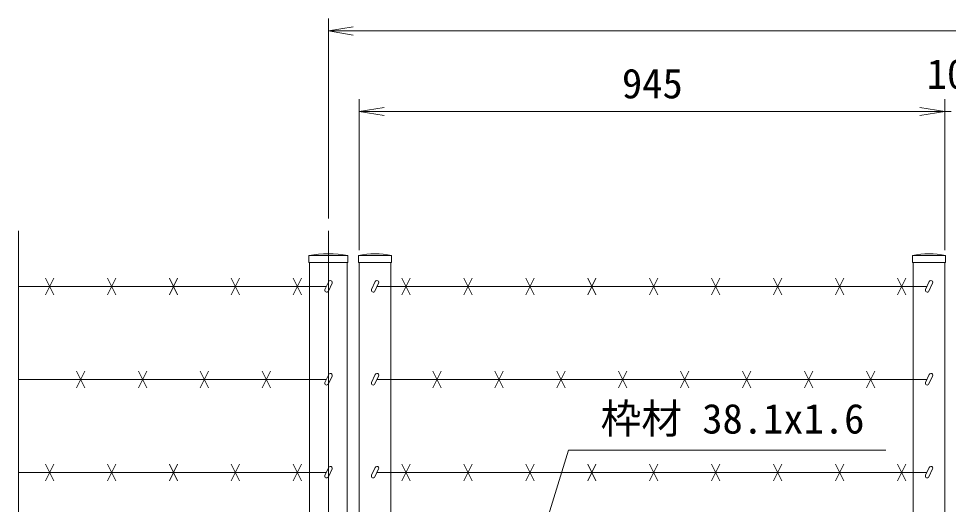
# Model space of a CAD drawing. Units: millimetres, scale not verified. Extents: x -4200 to 4200, y -2970 to 2970.
# Drawn here: x -16 to 1485, y 710 to 1494 of the extents above; entities that cross this region are included whole.
import ezdxf
from ezdxf.enums import TextEntityAlignment as Align

# ---------------------------------------------------------------- set-up
doc = ezdxf.new("R2010")
doc.units = ezdxf.units.MM
doc.header["$LTSCALE"] = 20
doc.linetypes.add('USER1', pattern=[50.8, 31.75, -6.35, 6.35, -6.35])
for name, color, linetype, lineweight in [('0-0_D-STR-TXT', 7, 'Continuous', 9), ('0-4_D-BMK', 2, 'USER1', 13), ('0-5_D-STR1', 1, 'Continuous', 18), ('0-8_D-STR3', 3, 'Continuous', 13), ('0-9_D-STR-DIM', 7, 'Continuous', 9), ('0-A_0', 7, 'Continuous', 9)]:
    doc.layers.add(name, color=color, linetype=linetype, lineweight=lineweight)
doc.styles.add('ＭＳ ゴシック', font='')
doc.styles.get('ＭＳ ゴシック').set_extended_font_data('MS Gothic')

# ---------------------------------------------------------------- blocks, each defined once
blk = doc.blocks.new('_Open')
at = {"layer": '0-A_0'}
blk.add_line((-20, 3.33), (0, 0), dxfattribs=at)
blk.add_lwpolyline([(-20, -3.33), (0, 0), (-20, 0)], dxfattribs=at)

msp = doc.modelspace()

# ---------------------------------------------------------------- linework, layer by layer
at = {"layer": '0-0_D-STR-TXT'}
msp.add_lwpolyline([(1383.78, 797.04), (871.72, 797.04), (826.36, 650.08)], dxfattribs=at)
at = {"layer": '0-4_D-BMK'}
msp.add_line((484.22, 1151.52), (484.22, -368.63), dxfattribs=at)
at = {"layer": '0-5_D-STR1'}
for p, q in [((515.67, 1111.37), (452.77, 1111.37)), ((452.77, 1111.37), (452.77, 1100.37)), ((515.67, 1100.37), (515.67, 1111.37)), ((585.97, 1111.37), (532.77, 1111.37)), ((532.77, 1111.37), (532.77, 1100.37)), ((585.97, 1100.37), (585.97, 1111.37)), ((1426.97, 1111.37), (1480.17, 1111.37)), ((1426.97, 1100.37), (1426.97, 1111.37)), ((1480.17, 1111.37), (1480.17, 1100.37)), ((515.67, 1100.37), (452.77, 1100.37)), ((453.97, 1100.37), (453.97, 664.37)), ((514.47, 1100.37), (514.47, 664.37)), ((585.97, 1100.37), (532.77, 1100.37)), ((533.97, 1100.37), (533.97, 664.37)), ((584.77, 1100.37), (584.77, 664.37)), ((1426.97, 1100.37), (1480.17, 1100.37)), ((1428.17, 1100.37), (1428.17, 664.37)), ((1478.97, 1100.37), (1478.97, 664.37))]:
    msp.add_line(p, q, dxfattribs=at)
for centre, radius, start, end in [((484.22, 948.02), 166.35, 79.10214, 100.89786), ((559.37, 994.94), 119.43, 77.13052, 102.86948), ((1453.57, 994.94), 119.43, 77.13052, 102.86948)]:
    msp.add_arc(centre, radius, start, end, dxfattribs=at)
at = {"layer": '0-8_D-STR3'}
for p, q in [((40.92, 1074.78), (27.51, 1047.95)), ((40.92, 1047.95), (27.51, 1074.78)), ((140.92, 1074.78), (127.51, 1047.95)), ((140.92, 1047.95), (127.51, 1074.78)), ((240.92, 1074.78), (227.51, 1047.95)), ((240.92, 1047.95), (227.51, 1074.78)), ((340.92, 1074.78), (327.51, 1047.95)), ((340.92, 1047.95), (327.51, 1074.78)), ((440.92, 1074.78), (427.51, 1047.95)), ((440.92, 1047.95), (427.51, 1074.78)), ((484.65, 1069.4), (478.7, 1056.64)), ((490.09, 1066.86), (484.14, 1054.1)), ((559.8, 1069.4), (553.85, 1056.64)), ((565.24, 1066.86), (559.29, 1054.1)), ((602.66, 1074.78), (616.07, 1047.95)), ((602.66, 1047.95), (616.07, 1074.78)), ((702.66, 1074.78), (716.07, 1047.95)), ((702.66, 1047.95), (716.07, 1074.78)), ((802.66, 1074.78), (816.07, 1047.95)), ((802.66, 1047.95), (816.07, 1074.78)), ((902.66, 1074.78), (916.07, 1047.95)), ((902.66, 1047.95), (916.07, 1074.78)), ((1002.66, 1074.78), (1016.07, 1047.95)), ((1002.66, 1047.95), (1016.07, 1074.78)), ((1102.66, 1074.78), (1116.07, 1047.95)), ((1102.66, 1047.95), (1116.07, 1074.78)), ((1202.66, 1074.78), (1216.07, 1047.95)), ((1202.66, 1047.95), (1216.07, 1074.78)), ((1302.66, 1074.78), (1316.07, 1047.95)), ((1302.66, 1047.95), (1316.07, 1074.78)), ((1402.66, 1074.78), (1416.07, 1047.95)), ((1402.66, 1047.95), (1416.07, 1074.78)), ((1454, 1069.4), (1448.05, 1056.64)), ((1459.44, 1066.86), (1453.49, 1054.1)), ((-15.78, 1061.37), (480.91, 1061.37)), ((1450.26, 1061.37), (562.68, 1061.37)), ((90.92, 924.78), (77.51, 897.95)), ((90.92, 897.95), (77.51, 924.78)), ((190.92, 924.78), (177.51, 897.95)), ((190.92, 897.95), (177.51, 924.78)), ((290.92, 924.78), (277.51, 897.95)), ((290.92, 897.95), (277.51, 924.78)), ((390.92, 924.78), (377.51, 897.95)), ((390.92, 897.95), (377.51, 924.78)), ((484.65, 919.4), (478.7, 906.64)), ((490.09, 916.86), (484.14, 904.1)), ((559.8, 919.4), (553.85, 906.64)), ((565.24, 916.86), (559.29, 904.1)), ((652.66, 924.78), (666.07, 897.95)), ((652.66, 897.95), (666.07, 924.78)), ((752.66, 924.78), (766.07, 897.95)), ((752.66, 897.95), (766.07, 924.78)), ((852.66, 924.78), (866.07, 897.95)), ((852.66, 897.95), (866.07, 924.78)), ((952.66, 924.78), (966.07, 897.95)), ((952.66, 897.95), (966.07, 924.78)), ((1052.66, 924.78), (1066.07, 897.95)), ((1052.66, 897.95), (1066.07, 924.78)), ((1152.66, 924.78), (1166.07, 897.95)), ((1152.66, 897.95), (1166.07, 924.78)), ((1252.66, 924.78), (1266.07, 897.95)), ((1252.66, 897.95), (1266.07, 924.78)), ((1352.66, 924.78), (1366.07, 897.95)), ((1352.66, 897.95), (1366.07, 924.78)), ((1454, 919.4), (1448.05, 906.64)), ((1459.44, 916.86), (1453.49, 904.1)), ((-15.78, 911.37), (480.91, 911.37)), ((1450.26, 911.37), (562.68, 911.37)), ((40.92, 774.78), (27.51, 747.95)), ((40.92, 747.95), (27.51, 774.78)), ((140.92, 774.78), (127.51, 747.95)), ((140.92, 747.95), (127.51, 774.78)), ((240.92, 774.78), (227.51, 747.95)), ((240.92, 747.95), (227.51, 774.78)), ((340.92, 774.78), (327.51, 747.95)), ((340.92, 747.95), (327.51, 774.78)), ((440.92, 774.78), (427.51, 747.95)), ((440.92, 747.95), (427.51, 774.78)), ((484.65, 769.4), (478.7, 756.64)), ((490.09, 766.86), (484.14, 754.1)), ((559.8, 769.4), (553.85, 756.64)), ((565.24, 766.86), (559.29, 754.1)), ((602.66, 774.78), (616.07, 747.95)), ((602.66, 747.95), (616.07, 774.78)), ((702.66, 774.78), (716.07, 747.95)), ((702.66, 747.95), (716.07, 774.78)), ((802.66, 774.78), (816.07, 747.95)), ((802.66, 747.95), (816.07, 774.78)), ((902.66, 774.78), (916.07, 747.95)), ((902.66, 747.95), (916.07, 774.78)), ((1002.66, 774.78), (1016.07, 747.95)), ((1002.66, 747.95), (1016.07, 774.78)), ((1102.66, 774.78), (1116.07, 747.95)), ((1102.66, 747.95), (1116.07, 774.78)), ((1202.66, 774.78), (1216.07, 747.95)), ((1202.66, 747.95), (1216.07, 774.78)), ((1302.66, 774.78), (1316.07, 747.95)), ((1302.66, 747.95), (1316.07, 774.78)), ((1402.66, 774.78), (1416.07, 747.95)), ((1402.66, 747.95), (1416.07, 774.78)), ((1454, 769.4), (1448.05, 756.64)), ((1459.44, 766.86), (1453.49, 754.1)), ((-15.78, 761.37), (480.91, 761.37)), ((1450.26, 761.37), (562.68, 761.37))]:
    msp.add_line(p, q, dxfattribs=at)
for centre, start, end in [((487.37, 1068.13), 334.99524, 154.99707), ((562.52, 1068.13), 334.99524, 154.99707), ((1456.72, 1068.13), 334.99524, 154.99707), ((481.42, 1055.37), 154.99707, 334.99524), ((556.57, 1055.37), 154.99707, 334.99524), ((1450.77, 1055.37), 154.99707, 334.99524), ((487.37, 918.13), 334.99524, 154.99707), ((562.52, 918.13), 334.99524, 154.99707), ((1456.72, 918.13), 334.99524, 154.99707), ((481.42, 905.37), 154.99707, 334.99524), ((556.57, 905.37), 154.99707, 334.99524), ((1450.77, 905.37), 154.99707, 334.99524), ((487.37, 768.13), 334.99524, 154.99707), ((562.52, 768.13), 334.99524, 154.99707), ((1456.72, 768.13), 334.99524, 154.99707), ((481.42, 755.37), 154.99707, 334.99524), ((556.57, 755.37), 154.99707, 334.99524), ((1450.77, 755.37), 154.99707, 334.99524)]:
    msp.add_arc(centre, 3, start, end, dxfattribs=at)
at = {"layer": '0-9_D-STR-DIM'}
for p, q in [((484.22, 1171.52), (484.22, 1494.03)), ((524.22, 1474.03), (2444.22, 1474.03)), ((533.97, 1120.37), (533.97, 1364.03)), ((1478.97, 1120.37), (1478.97, 1364.03)), ((1478.97, 1120.37), (1478.97, 1364.03)), ((573.97, 1344.03), (1438.97, 1344.03)), ((1438.97, 1344.03), (1398.97, 1344.03)), ((1478.97, 1344.03), (1489.47, 1344.03)), ((-15.78, 1151.52), (-15.78, 265.59))]:
    msp.add_line(p, q, dxfattribs=at)

# ---------------------------------------------------------------- block references
at = {"layer": '0-9_D-STR-DIM', "xscale": 2, "yscale": 2, "rotation": 180}
for p in [(484.22, 1474.03), (533.97, 1344.03)]:
    msp.add_blockref('_Open', p, dxfattribs=at)
at = {"layer": '0-9_D-STR-DIM', "xscale": 2, "yscale": 2}
msp.add_blockref('_Open', (1478.97, 1344.03), dxfattribs=at)
msp.add_blockref('_Open', (1478.97, 1344.03), dxfattribs=at)

# ---------------------------------------------------------------- texts
at = {"layer": '0-0_D-STR-TXT', "style": 'ＭＳ ゴシック'}
msp.add_text('枠材 38.1x1.6', height=48.09, dxfattribs=at).set_placement((923.66, 809.63), align=Align.BOTTOM_LEFT)
at = {"layer": '0-9_D-STR-DIM', "style": 'ＭＳ ゴシック'}
for s, p in [('10', (1449.82, 1366.19)), ('945', (957.99, 1350.78))]:
    msp.add_text(s, height=48.09, dxfattribs=at).set_placement(p, align=Align.BOTTOM_LEFT)

doc.saveas('drawing.dxf')
